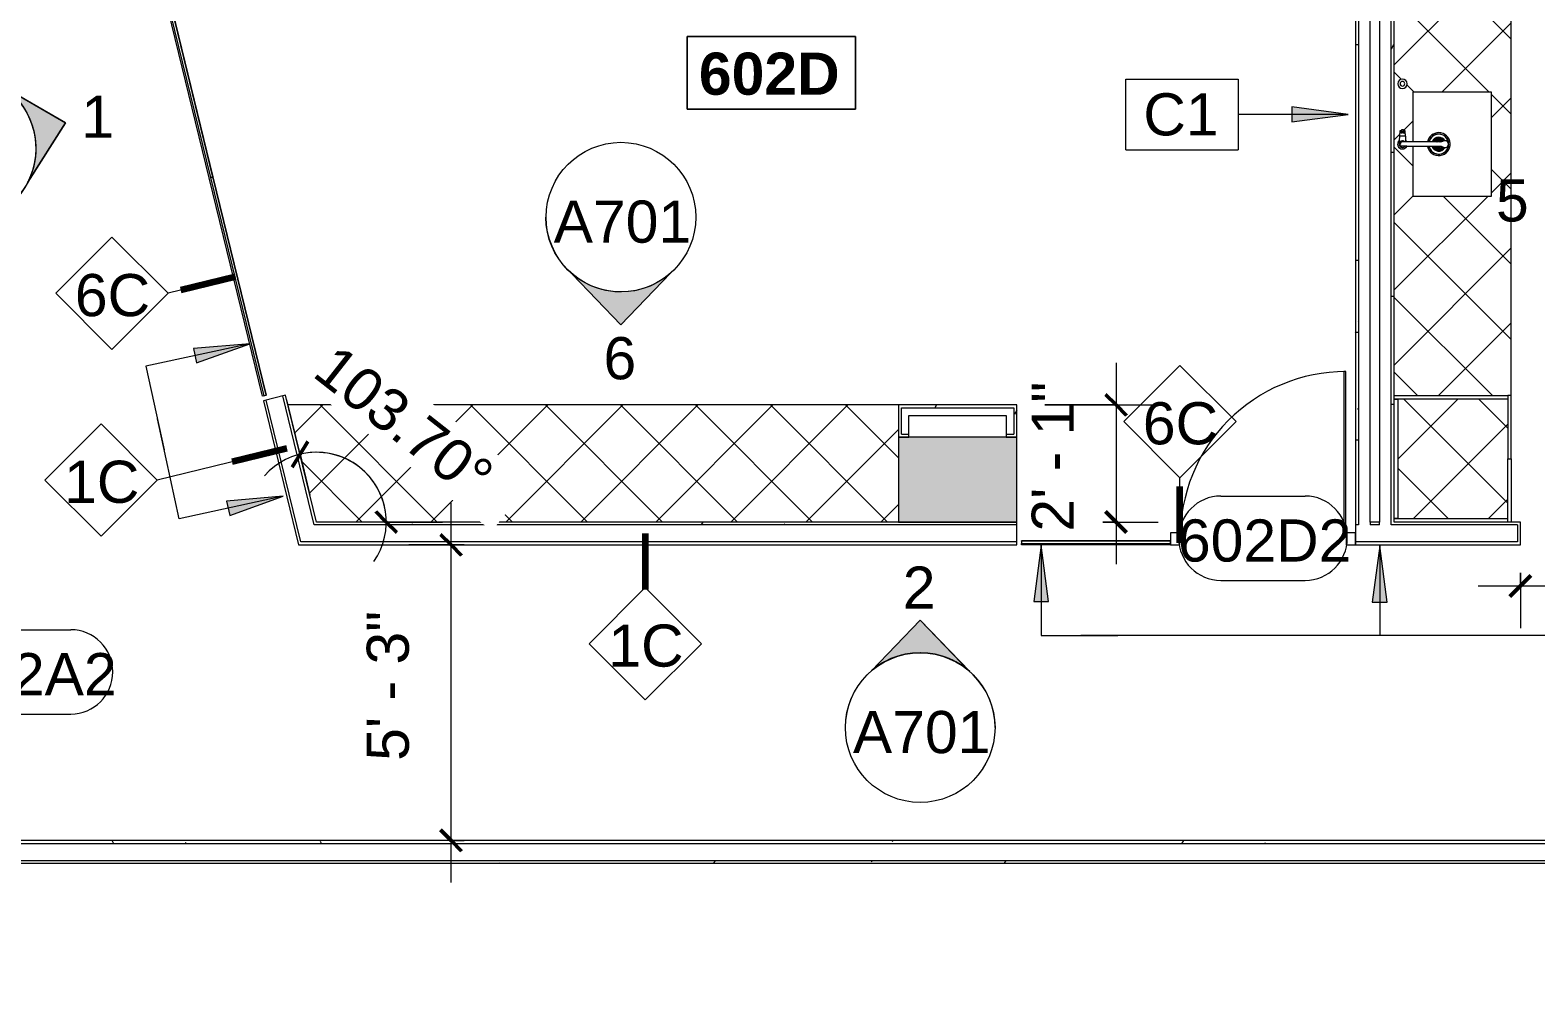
# Model space of a CAD drawing. Header units: inches. Extents: x 920 to 3279, y -557 to 1354.
# Drawn here: x 2373.5 to 2695.1, y 421.3 to 625.1 of the extents above; entities that cross this region are included whole.
import ezdxf

# ---------------------------------------------------------------- set-up
doc = ezdxf.new("R2010")
doc.units = ezdxf.units.IN
doc.header["$MEASUREMENT"] = 0
for name, color, linetype, lineweight in [('A-ANNO-DIMS', 211, 'Continuous', 9), ('A-ANNO-DIMS-96', 211, 'Continuous', 9), ('A-ANNO-KEYN', 231, 'Continuous', 9), ('A-AREA-IDEN', 2, 'Continuous', 9), ('A-COLS', 52, 'Continuous', 13), ('A-DOOR', 31, 'Continuous', 13), ('A-DOOR-IDEN', 31, 'Continuous', 9), ('A-GLAZ-CURT', 52, 'Continuous', 9), ('A-GLAZ-CWMG', 51, 'Continuous', 9), ('A-WALL', 113, 'Continuous', 13), ('A-WALL-IDEN', 211, 'Continuous', 9), ('A-WALL-PATT', 111, 'Continuous', 13), ('G-ANNO-SYMB', 111, 'Continuous', 9), ('G-ANNO-TEXT', 4, 'Continuous', 9), ('I-WALL', 2, 'Continuous', 13), ('P-SANR-FIXT', 6, 'Continuous', 9), ('Q-CASE', 31, 'Continuous', 9)]:
    doc.layers.add(name, color=color, linetype=linetype, lineweight=lineweight)
doc.styles.add('Arial', font='arial.ttf', dxfattribs={"height": 9})
doc.styles.add('Swis721 Lt BT_2', font='swissl.ttf', dxfattribs={"height": 9})
doc.styles.add('Swis721 Lt BT_B', font='', dxfattribs={"height": 9})
doc.styles.get('Swis721 Lt BT_B').set_extended_font_data('Swis721 Lt BT', bold=True)
doc.dimstyles.new('OTJ_-_3_32__Linear__1_2__Tolerance', dxfattribs={"dimscale": 12, "dimtxt": 9.497835, "dimasz": 0.375, "dimexe": 0.75, "dimexo": 0.5, "dimgap": 0.5, "dimtad": 1, "dimdec": 1, "dimrnd": 0.5, "dimzin": 3, "dimdsep": 46, "dimlunit": 4, "dimtxsty": 'Swis721 Lt BT_2', "dimblk1": 'OBLIQUE', "dimblk2": 'OBLIQUE', "dimsah": 1, "dimcen": 0.09, "dimdle": 0.75, "dimazin": 0, "dimtfac": 1, "dimtdec": 4, "dimtix": 1, "dimtmove": 0, "dimatfit": 3, "dimfxl": 1, "dimtvp": 1, "dimfrac": 2, "dimtolj": 1, "dimtzin": 0, "dimarcsym": 2})
doc.dimstyles.new('OTJ_-_Angular_-_3_32_', dxfattribs={"dimscale": 12, "dimtxt": 9.497835, "dimasz": 0.375, "dimexe": 0.75, "dimexo": 0.5, "dimgap": 0.5, "dimtad": 1, "dimdec": 1, "dimrnd": 0.5, "dimzin": 3, "dimdsep": 46, "dimlunit": 4, "dimtxsty": 'Swis721 Lt BT_2', "dimblk1": 'OBLIQUE', "dimblk2": 'OBLIQUE', "dimsah": 1, "dimcen": 0.09, "dimdle": 0.75, "dimazin": 0, "dimtfac": 1, "dimtdec": 4, "dimtix": 1, "dimtmove": 0, "dimatfit": 3, "dimfxl": 1, "dimtvp": 1, "dimtfill": 1, "dimfrac": 2, "dimtolj": 1, "dimtzin": 0, "dimarcsym": 2})
pattern_1 = [(0, (1742.605, 0), (30.72, 7.68), [1.267, -21.773, 1.267, -21.773, -122.88]), (0, (1742.605, 0), (30.72, 7.68), [-46.08, 1.267, -44.813, 1.267, -21.773, -53.76]), (0, (1742.605, 0), (30.72, 7.68), [-115.2, 1.267, -14.093, 1.267, -37.133]), (120, (1754.125, 3.84), (-22.011075, 22.7643), [1.267, -21.773, 1.267, -21.773, -122.88]), (120, (1754.125, 3.84), (-22.011075, 22.7643), [-46.08, 1.267, -44.813, 1.267, -21.773, -53.76]), (120, (1754.125, 3.84), (-22.011075, 22.7643), [-115.2, 1.267, -14.093, 1.267, -37.133]), (240, (1757.965, 19.2), (-8.708925, -30.4443), [1.267, -21.773, 1.267, -21.773, -122.88]), (240, (1757.965, 19.2), (-8.708925, -30.4443), [-46.08, 1.267, -44.813, 1.267, -21.773, -53.76]), (240, (1757.965, 19.2), (-8.708925, -30.4443), [-115.2, 1.267, -14.093, 1.267, -37.133])]

# ---------------------------------------------------------------- blocks, each defined once
blk = doc.blocks.new('System Panel - Glazed-7455546-Level XX  CONSTRUCTION')
at = {"layer": 'A-GLAZ-CURT', "lineweight": 13}
for p, q in [((15.90625, 0.375), (-15.90625, 0.375)), ((-15.90625, 0.375), (-15.90625, -0.125)), ((15.90625, -0.125), (15.90625, 0.375)), ((-15.90625, -0.125), (15.90625, -0.125))]:
    blk.add_line(p, q, dxfattribs=at)
blk = doc.blocks.new('existing columns - existing columns-7228682-Level XX  CONSTRUCTION')
at = {"layer": 'A-COLS', "lineweight": 9}
h = blk.add_hatch(color=7, dxfattribs=at)
h.paths.add_polyline_path([(384.5, 264.85), (384.5, 284.85), (359.5, 284.85), (359.5, 264.85)], flags=0)
h.paths.add_polyline_path([(1273.33, 265.1), (1296.58, 265.1), (1296.58, 284.6), (1273.33, 284.6)], flags=0)
h.paths.add_polyline_path([(614.75, 265.1), (614.75, 284.6), (585.25, 284.6), (585.25, 265.1)], flags=0)
h.paths.add_polyline_path([(162.62, 265.35), (162.62, 284.85), (125.37, 284.85), (125.37, 265.35)], flags=0)
h.paths.add_polyline_path([(816.33, 265.6), (841.58, 265.6), (841.58, 284.1), (816.33, 284.1)], flags=0)
h.paths.add_polyline_path([(1043.14, 265.6), (1070.77, 265.6), (1070.77, 284.1), (1043.14, 284.1), (1043.14, 267.07)], flags=0)
h.paths.add_polyline_path([(1297.94, 517.56), (1297.94, 540.06), (1274.69, 540.06), (1274.69, 517.56)], flags=0)
h.paths.add_polyline_path([(1049.47, 518.87), (1070.77, 518.87), (1070.77, 538.75), (1043.14, 538.75), (1043.14, 518.87)], flags=0)
h.paths.add_polyline_path([(816.33, 520.1), (841.58, 520.1), (841.58, 538.22), (816.33, 538.22)], flags=0)
h.paths.add_polyline_path([(615, 520.1), (615, 539.97), (585, 539.97), (585, 520.1)], flags=0)
h.paths.add_polyline_path([(365.37, 522.37), (396.25, 522.37), (396.25, 540.6), (365.37, 540.6)], flags=0)
h.paths.add_polyline_path([(369, 759.02), (395, 759.02), (395, 770.52), (369, 770.52)], flags=0)
at = {"layer": 'A-COLS', "color": 8, "lineweight": 20}
for p, q in [((841.58, 538.22), (816.33, 538.22)), ((816.33, 538.22), (816.33, 520.1)), ((841.58, 520.1), (841.58, 538.22)), ((816.33, 520.1), (841.58, 520.1))]:
    blk.add_line(p, q, dxfattribs=at)
blk = doc.blocks.new('System Panel - Glazed-7517087-Level XX  CONSTRUCTION')
at = {"layer": 'A-GLAZ-CURT', "lineweight": 13}
for p, q in [((23.99, 0.37), (-23.99, 0.37)), ((-23.99, 0.37), (-23.99, -0.13)), ((23.99, -0.13), (23.99, 0.37)), ((-23.99, -0.13), (23.99, -0.13))]:
    blk.add_line(p, q, dxfattribs=at)
blk = doc.blocks.new('Rectangular Mullion - 1 1_8_ x 7_8_ rectangular-7517084-Level XX  CONSTRUCTION')
at = {"layer": 'A-GLAZ-CWMG'}
for p, q in [((669.13, 593.59), (657.77, 640.2)), ((669.98, 593.8), (658.62, 640.41))]:
    blk.add_line(p, q, dxfattribs=at)
blk = doc.blocks.new('Rectangular Mullion - 1 1_8_ x 7_8_ rectangular-7517085-Level XX  CONSTRUCTION')
at = {"layer": 'A-GLAZ-CWMG'}
for p, q in [((680.49, 546.99), (669.13, 593.59)), ((681.34, 547.19), (669.98, 593.8)), ((680.79, 547.06), (680.49, 546.99)), ((681.34, 547.19), (681.28, 547.18))]:
    blk.add_line(p, q, dxfattribs=at)
blk = doc.blocks.new('Sink-Top_Under_Mount-Kitchen-KOHLER-Vault-K-3894 _2_ - Under-Mount_ NA-Stainless Steel-V2-Level XX  CONSTRUCTION')
at = {"layer": 'P-SANR-FIXT'}
for centre in [(-1.28, 0), (-1.25, 0.28), (-1.15, 0.56), (-1, 0.8), (-0.95, 0), (-0.91, 0.29), (-0.8, 1), (-0.77, 0.56), (-0.62, 0), (-0.56, 1.15), (-0.56, 0.77), (-0.54, 0.31), (0.54, 0.31), (0.56, 1.15), (0.56, 0.77), (0.62, 0), (0.77, 0.56), (0.8, 1), (0.91, 0.29), (0.95, 0), (1, 0.8), (1.15, 0.56), (1.25, 0.28), (1.28, 0), (-1.25, -0.28), (-1.15, -0.56), (-1, -0.8), (-0.91, -0.29), (-0.8, -1), (-0.77, -0.56), (-0.54, -0.31), (0.54, -0.31), (0.77, -0.56), (0.8, -1), (0.91, -0.29), (1, -0.8), (1.15, -0.56), (1.25, -0.28)]:
    blk.add_circle(centre, 0.0946, dxfattribs=at)
for centre, radius, start, end in [((0, 0), 2.45, 101.5682, 360), ((0, 0), 2.15, 103.1041, 267.499), ((0, 0), 2.12, 103.314, 265.3165), ((0, 0), 1.5, 108.3684, 239.2529), ((0, 0), 1.5, 360, 71.5564), ((0, 0), 2.45, 360, 78.3934), ((0, 0), 2.15, 360, 76.9136), ((0, 0), 2.12, 360, 76.72), ((-0.56, -0.77), 0.0946, 79.6013, 180), ((-0.56, -0.77), 0.0946, 180, 242.419), ((0, 0), 2.15, 277.8961, 360), ((0, 0), 2.12, 280.1262, 360), ((0.56, -0.77), 0.0946, 360, 112.0799), ((0.56, -0.77), 0.0946, 290.3186, 360), ((0, 0), 1.5, 300.2988, 360)]:
    blk.add_arc(centre, radius, start, end, dxfattribs=at)
blk = doc.blocks.new('Faucet-Kitchen-KOHLER-Simplice-K-596 _1_ - CP-Polished Chrome-7305370-Level XX  CONSTRUCTION')
at = {"layer": 'P-SANR-FIXT'}
for p, q in [((-0.47, -0.93), (-0.47, 0.03)), ((1.71, 0.65), (0.77, 0.7)), ((1.74, 0.56), (1.74, 0.62)), ((1.74, 0.56), (1.74, -0.56)), ((1.79, 0.56), (1.74, 0.56)), ((1.79, 0.6), (1.79, 0.56)), ((1.79, 0.56), (1.79, -0.56)), ((2.77, 0.57), (1.83, 0.64)), ((2.74, 0.36), (2.32, 0.36)), ((2.69, 0.15), (2.69, -0.13)), ((3.02, 0.19), (2.73, 0.19)), ((2.85, 0.24), (2.85, 0.5)), ((3.02, 0.19), (2.92, 0.19)), ((3.02, -0.19), (3.02, 0.19)), ((-0.47, -0.93), (-0.47, -8.29)), ((0.47, -0.93), (0.47, 0)), ((0.47, -8.32), (0.47, -0.93)), ((1.74, -0.62), (1.74, -0.56)), ((1.74, -0.56), (1.79, -0.56)), ((1.79, -0.56), (1.79, -0.6)), ((2.74, -0.37), (2.32, -0.37)), ((2.75, -0.19), (3.02, -0.19)), ((2.85, -0.5), (2.85, -0.25)), ((2.92, -0.19), (3.02, -0.19)), ((-0.47, -8.29), (-0.71, -8.89)), ((0.7, -8.89), (0.47, -8.32))]:
    blk.add_line(p, q, dxfattribs=at)
for centre, radius, start, end in [((0, 0), 1.04, 42.1959, 180), ((0, 0), 0.723, 360, 180), ((0, 0), 0.472, 360, 176.882), ((0.62, -3.7), 4.4, 88.0554, 95.0922), ((1.71, 0.62), 0.0286, 0, 87), ((1.83, 0.6), 0.0344, 90, 180), ((2.73, 0.79), 0.608, 226.3561, 270), ((1.47, 0), 0.922, 336.8502, 23.1498), ((2.73, 0.15), 0.037, 90, 180), ((2.77, 0.49), 0.0829, 7.4038, 86), ((3.08, 0.48), 0.333, 224.9896, 240.1997), ((0, 0), 1.04, 180, 243.0863), ((0, 0), 0.723, 180, 229.2949), ((0, 0), 0.723, 310.8692, 360), ((0, 0), 1.04, 297.0105, 317.5003), ((0.62, 3.69), 4.4, 268.0554, 271.9446), ((3.55, -39.55), 38.95, 92.7065, 94.0949), ((1.71, -0.62), 0.0313, 272.7065, 360), ((1.83, -0.6), 0.0353, 180, 271.9618), ((1.37, 12.7), 13.34, 271.9618, 276.0368), ((2.75, -0.83), 0.635, 90, 133.3167), ((2.75, -0.13), 0.0624, 180, 270), ((2.77, -0.5), 0.0743, 270, 0), ((3.07, -0.46), 0.306, 119.0824, 135.6683), ((-0.01, -9.11), 0.742, 162.4663, 17.5337)]:
    blk.add_arc(centre, radius, start, end, dxfattribs=at)
for centre, major_axis, ratio, start_param, end_param in [((2.51, 1.15), (-0.475, 0.972), 0.199029, 2.42058, 2.894638), ((2.49, -1.15), (0.496, 0.963), 0.190716, 0.27771, 0.732663)]:
    blk.add_ellipse(centre, major_axis=major_axis, ratio=ratio, start_param=start_param, end_param=end_param, dxfattribs=at)
blk = doc.blocks.new('INSINKERATOR SINK TOP SWITCH - INSINKERATOR SINK TOP SWITCH-7310114-Level XX  CONSTRUCTION')
at = {"layer": 'P-SANR-FIXT'}
for radius, start, end in [(1, 360, 180), (1, 180, 360), (0.5, 360, 180), (0.5, 180, 360)]:
    blk.add_arc((0, 0), radius, start, end, dxfattribs=at)
blk = doc.blocks.new('CW-Single Glass Door - Patch Only - Short Pull-7455555-Level XX  CONSTRUCTION')
at = {"layer": 'A-DOOR'}
for p, q in [((-17.28125, -1.25), (-17.65625, -1.25)), ((-17.65625, -1.25), (-17.65625, -36.5625)), ((-17.28125, -36.5625), (-17.28125, -1.25)), ((-17.65625, -36.5625), (-17.28125, -36.5625))]:
    blk.add_line(p, q, dxfattribs=at)
at = {"layer": 'A-DOOR', "lineweight": 9}
blk.add_arc((-17.65625, -1.25), 35.3125, 270, 0.5, dxfattribs=at)
blk = doc.blocks.new('Rectangular Mullion - 2_ x 2 9_16_ rectangular-7455560-Level XX  CONSTRUCTION')
at = {"layer": 'A-GLAZ-CWMG', "lineweight": 20}
for p, q in [((-2, 0.4375), (0, 0.4375)), ((-2, -2.125), (-2, 0.4375)), ((0, 0.4375), (0, -2.125)), ((0, -2.125), (-2, -2.125))]:
    blk.add_line(p, q, dxfattribs=at)
blk = doc.blocks.new('Rectangular Mullion - 2_ x 2 9_16_ rectangular-7349704-Level XX  CONSTRUCTION')
at = {"layer": 'A-GLAZ-CWMG', "lineweight": 20}
for p, q in [((-1, 0.4375), (1, 0.4375)), ((-1, -2.125), (-1, 0.4375)), ((1, 0.4375), (1, -2.125)), ((1, -2.125), (-1, -2.125))]:
    blk.add_line(p, q, dxfattribs=at)
blk = doc.blocks.new('CONFERENCE SUITE 602 CASEWORK - CONFERENCE SUITE 602 CASEWORK-7406146-Level XX  CONSTRUCTION')
at = {"layer": 'Q-CASE'}
h = blk.add_hatch(dxfattribs=at)
h.set_pattern_fill('FP_1', color=256, style=0, pattern_type=2)
h.set_pattern_definition([(45, (0, 0), (-8.01223, 8.01223), []), (135, (0, 0), (-8.01223, -8.01223), [])])
h.paths.add_polyline_path([(816.33, 520.1), (816.33, 545.1), (685.97, 545.1), (692.06, 520.1), (798.2, 520.1)], flags=0)
blk.add_line((816.33, 545.1), (685.97, 545.1), dxfattribs=at)
blk = doc.blocks.new('Rectangular Mullion - 1 1_8_ x 7_8_ rectangular-7455545-Level XX  CONSTRUCTION')
at = {"layer": 'A-GLAZ-CWMG'}
for p, q in [((842.58, 516.04), (842.58, 516.1)), ((874.39, 516.1), (842.58, 516.1)), ((842.58, 515.22), (842.58, 515.54)), ((874.39, 515.22), (842.58, 515.22))]:
    blk.add_line(p, q, dxfattribs=at)
blk = doc.blocks.new('CW Cupbd Combined - Oven Tower 96_h x 24_d - Single Shelf-V6-Level XX  CONSTRUCTION')
at = {"layer": 'Q-CASE'}
h = blk.add_hatch(dxfattribs=at)
h.set_pattern_fill('FP_11', color=256, style=0, pattern_type=2)
h.set_pattern_definition([(135, (549.095, -916.89), (-8.01223, -8.01223), []), (225, (549.095, -916.89), (8.01223, -8.01223), [])])
h.paths.add_polyline_path([(28.25, 9.36), (28.25, 29.56), (2.75, 29.56), (2.75, 6.06), (28.25, 6.06)], flags=0)
at = {"layer": 'Q-CASE', "lineweight": 20}
for p, q in [((15.5, 30.31), (2, 30.31)), ((2, 30.31), (2, 29.56)), ((2, 29.56), (15.5, 29.56)), ((2, 5.31), (2, 29.56)), ((2.75, 29.56), (2.75, 5.31)), ((15.5, 29.56), (15.5, 30.31)), ((15.5, 29.56), (15.5, 30.31)), ((15.5, 30.31), (29, 30.31)), ((29, 29.56), (15.5, 29.56)), ((28.25, 5.31), (28.25, 29.56)), ((29, 30.31), (29, 29.56)), ((29, 29.56), (29, 5.31)), ((2.75, 5.31), (2, 5.31)), ((2.75, 6.06), (28.25, 6.06)), ((2.75, 5.31), (2.75, 6.06)), ((28.25, 5.31), (2.75, 5.31)), ((28.25, 6.06), (28.25, 5.31)), ((29, 5.31), (28.25, 5.31))]:
    blk.add_line(p, q, dxfattribs=at)
blk = doc.blocks.new('Room Tag - Room Name and Number-3379422-Level XX  CONSTRUCTION')
at = {"layer": 'A-AREA-IDEN'}
for p, q in [((-0.1881, -0.1636), (-0.1881, -0.0018)), ((-0.1881, -0.0018), (0.1869, -0.0018)), ((0.1869, -0.0018), (-0.1881, -0.0018)), ((-0.1881, -0.0018), (-0.1881, -0.1636)), ((0.1869, -0.0018), (0.1869, -0.1636)), ((0.1869, -0.1636), (0.1869, -0.0018)), ((0.1869, -0.1636), (-0.1881, -0.1636)), ((-0.1881, -0.1636), (0.1869, -0.1636))]:
    blk.add_line(p, q, dxfattribs=at)
blk = doc.blocks.new('DIMBLOCK10-Level XX  CONSTRUCTION')
at = {"layer": 'A-ANNO-DIMS-96', "transparency": 16777216}
for p, q in [((2463.39, 443.1), (2463.39, 524.22)), ((2466.21, 515.22), (2454.39, 515.22)), ((2463.39, 515.22), (2466.21, 515.22)), ((2466.21, 452.1), (2454.39, 452.1)), ((2463.39, 452.1), (2466.21, 452.1))]:
    blk.add_line(p, q, dxfattribs=at)
at = {"layer": 'A-ANNO-DIMS-96', "lineweight": 50, "transparency": 16777216}
for p, q in [((2463.39, 515.22), (2461.14, 517.47)), ((2463.39, 515.22), (2465.64, 512.97)), ((2463.39, 452.1), (2461.14, 454.35)), ((2463.39, 452.1), (2465.64, 449.85))]:
    blk.add_line(p, q, dxfattribs=at)
at = {"layer": 'A-ANNO-DIMS-96', "color": 0, "transparency": 16777216, "insert": (2445.38, 469.11), "char_height": 9, "width": 34.9159, "attachment_point": 1, "rotation": 90, "line_spacing_factor": 1.005062, "style": 'Swis721 Lt BT_2'}
blk.add_mtext('5\' - 3"', dxfattribs=at)
blk = doc.blocks.new('_Oblique')
at = {"color": 0, "linetype": 'ByBlock', "lineweight": -2}
blk.add_line((-0.5, -0.5), (0.5, 0.5), dxfattribs=at)
blk = doc.blocks.new('DIMBLOCK11-Level XX  CONSTRUCTION')
at = {"layer": 'A-ANNO-DIMS-96', "transparency": 16777216}
for p, q in [((2691.76, 509.22), (2691.76, 497.46)), ((2691.76, 506.46), (2691.76, 509.22)), ((2752.07, 509.22), (2752.07, 497.46)), ((2752.07, 506.46), (2752.07, 509.22)), ((2682.76, 506.46), (2761.07, 506.46))]:
    blk.add_line(p, q, dxfattribs=at)
at = {"layer": 'A-ANNO-DIMS-96', "lineweight": 50, "transparency": 16777216}
for p, q in [((2691.76, 506.46), (2694.01, 508.71)), ((2752.07, 506.46), (2754.32, 508.71)), ((2691.76, 506.46), (2689.51, 504.21)), ((2752.07, 506.46), (2749.82, 504.21))]:
    blk.add_line(p, q, dxfattribs=at)
at = {"layer": 'A-ANNO-DIMS-96', "color": 0, "transparency": 16777216, "insert": (2697.27, 524.48), "char_height": 9, "width": 59.1579, "attachment_point": 1, "line_spacing_factor": 1.005062, "style": 'Swis721 Lt BT_2'}
blk.add_mtext('5\' - 0 1/2"', dxfattribs=at)
blk = doc.blocks.new('Door Tag - Door Tag-41184-Level XX  CONSTRUCTION')
at = {"layer": 'A-DOOR-IDEN'}
for p, q in [((-0.09375, 0.09375), (0.09375, 0.09375)), ((-0.09375, -0.09375), (0.09375, -0.09375))]:
    blk.add_line(p, q, dxfattribs=at)
for centre, start, end in [((-0.09375, 0), 90, 270), ((0.09375, 0), 270, 90)]:
    blk.add_arc(centre, 0.09375, start, end, dxfattribs=at)
blk = doc.blocks.new('Elevation - Filled Arrow 2-347888-Level XX  CONSTRUCTION')
at = {"layer": 'G-ANNO-SYMB'}
blk.add_circle((0, 0), 0.1664, dxfattribs=at)
blk = doc.blocks.new('Elevation - Filled Arrow-151867-Level XX  CONSTRUCTION')
at = {"layer": 'G-ANNO-SYMB'}
h = blk.add_hatch(color=256, dxfattribs=at)
edge = h.paths.add_edge_path(flags=0)
edge.add_line((0, 0.2393), (0.1103, 0.1247))
edge.add_arc((-0.0002, -0.0002), 0.1667, 48.498, 130.5571)
edge.add_line((-0.1085, 0.1265), (0, 0.2393))
for p, q in [((0, 0.2393), (-0.1085, 0.1265)), ((-0.1084, 0.1266), (0, 0.2393)), ((0, 0.2393), (-0.1084, 0.1266)), ((0, 0.2393), (0.11, 0.1249)), ((0.1103, 0.1247), (0, 0.2393))]:
    blk.add_line(p, q, dxfattribs=at)
blk.add_arc((-0.0002, -0.0002), 0.1667, 48.498, 130.5571, dxfattribs=at)
blk.add_ellipse((-0.0002, -0.0001), major_axis=(-0.1667, 0), ratio=0.999376, start_param=3.141593, end_param=6.283185, dxfattribs=at)
blk = doc.blocks.new('Wall Tag - 1_4_-62626-Level XX  CONSTRUCTION')
at = {"layer": 'A-WALL-IDEN'}
for p, q in [((-0.125, 0), (0, 0.125)), ((0, 0.125), (0.125, 0)), ((-0.125, 0), (0, -0.125)), ((0, -0.125), (0.125, 0))]:
    blk.add_line(p, q, dxfattribs=at)
blk = doc.blocks.new('Keynote Tag - Keynote Number - Boxed-135510-Level XX  CONSTRUCTION')
at = {"layer": 'A-ANNO-KEYN'}
for p, q in [((-0.125, -0.0792), (-0.125, 0.0781)), ((-0.125, 0.0781), (0.125, 0.0781)), ((0.125, 0.0781), (0.125, -0.0792)), ((-0.125, -0.0792), (0.125, -0.0792))]:
    blk.add_line(p, q, dxfattribs=at)
blk = doc.blocks.new('DIMBLOCK15-Level XX  CONSTRUCTION')
at = {"layer": 'A-ANNO-DIMS-96', "transparency": 16777216}
for p, q in [((2605.4, 554.1), (2605.4, 511.1)), ((2590.18, 545.1), (2614.4, 545.1)), ((2605.4, 545.1), (2590.18, 545.1)), ((2602.58, 520.1), (2614.4, 520.1)), ((2605.4, 520.1), (2602.58, 520.1))]:
    blk.add_line(p, q, dxfattribs=at)
at = {"layer": 'A-ANNO-DIMS-96', "lineweight": 50, "transparency": 16777216}
for p, q in [((2605.4, 545.1), (2603.15, 547.35)), ((2605.4, 545.1), (2607.65, 542.85)), ((2605.4, 520.1), (2603.15, 522.35)), ((2605.4, 520.1), (2607.65, 517.85))]:
    blk.add_line(p, q, dxfattribs=at)
at = {"layer": 'A-ANNO-DIMS-96', "color": 0, "transparency": 16777216, "insert": (2587.38, 518.05), "char_height": 9, "width": 34.9159, "attachment_point": 1, "rotation": 90, "line_spacing_factor": 1.005062, "style": 'Swis721 Lt BT_2'}
blk.add_mtext('2\' - 1"', dxfattribs=at)
blk = doc.blocks.new('DIMBLOCK23-Level XX  CONSTRUCTION')
at = {"layer": 'A-ANNO-DIMS-96', "transparency": 16777216}
for p, q in [((2431.14, 534.57), (2428.3, 546.23)), ((2431.14, 534.57), (2433.27, 525.82)), ((2449.56, 520.1), (2440.56, 520.1)), ((2449.56, 520.1), (2449.56, 520.1)), ((2449.56, 520.1), (2461.56, 520.1))]:
    blk.add_line(p, q, dxfattribs=at)
at = {"layer": 'A-ANNO-DIMS-96', "lineweight": 50, "transparency": 16777216}
for p, q in [((2431.14, 534.57), (2432.79, 537.29)), ((2431.14, 534.57), (2429.48, 531.85)), ((2449.56, 520.1), (2447.31, 522.35)), ((2449.56, 520.1), (2451.81, 517.85))]:
    blk.add_line(p, q, dxfattribs=at)
at = {"layer": 'A-ANNO-DIMS-96', "transparency": 16777216}
for start, end in [(325.3745, 138.3232), (360, 103.6977)]:
    blk.add_arc((2434.66, 520.1), 14.89, start, end, dxfattribs=at)
at = {"layer": 'A-ANNO-DIMS-96', "color": 0, "transparency": 16777216, "insert": (2439.05, 558.5), "char_height": 9, "width": 48.6651, "attachment_point": 1, "rotation": 321.8489, "line_spacing_factor": 1.005062, "style": 'Swis721 Lt BT_2', "bg_fill": 3, "box_fill_scale": 1.25, "bg_fill_color": 256, "bg_fill_true_color": 13158600, "bg_fill_transparency": 0}
blk.add_mtext('103.70°', dxfattribs=at)

msp = doc.modelspace()

# ---------------------------------------------------------------- hatches: boundary and pattern name
at = {"layer": 'A-ANNO-KEYN'}
msp.add_hatch(color=256, dxfattribs=at).paths.add_polyline_path([(2654.97, 607.15), (2642.97, 608.73), (2642.97, 605.57)], flags=0)
at = {"layer": 'A-WALL-PATT', "lineweight": 9}
h = msp.add_hatch(dxfattribs=at)
h.set_pattern_fill('FP_2', color=256, style=0, pattern_type=2)
h.set_pattern_definition(pattern_1)
h.paths.add_polyline_path([(2656.56, 520.1), (2657.18, 520.1), (2657.18, 716.5), (2656.56, 716.5), (2656.56, 581.14)], flags=0)
h = msp.add_hatch(dxfattribs=at)
h.set_pattern_fill('FP_2', color=256, style=0, pattern_type=2)
h.set_pattern_definition(pattern_1)
h.paths.add_polyline_path([(2664.18, 520.1), (2664.81, 520.1), (2664.81, 697.12), (2664.18, 697.12), (2664.18, 546.9)], flags=0)
h.paths.add_polyline_path([(2664.81, 698.75), (2664.81, 704.5), (2664.18, 704.5), (2664.18, 698.75)], flags=0)
h = msp.add_hatch(dxfattribs=at)
h.set_pattern_fill('FP_2', color=256, style=0, pattern_type=2)
h.set_pattern_definition(pattern_1)
h.paths.add_polyline_path([(2583.56, 544.47), (2583.56, 545.1), (2558.93, 545.1), (2558.93, 544.47), (2581.93, 544.47)], flags=0)
h = msp.add_hatch(dxfattribs=at)
h.set_pattern_fill('FP_2', color=256, style=0, pattern_type=2)
h.set_pattern_definition(pattern_1)
h.paths.add_polyline_path([(2583.5, 538.22), (2584.18, 538.22), (2584.18, 545.1), (2583.56, 545.1), (2583.56, 538.85), (2581.93, 538.85), (2581.93, 538.22)], flags=0)
h = msp.add_hatch(dxfattribs=at)
h.set_pattern_fill('FP_2', color=256, style=0, pattern_type=2)
h.set_pattern_definition(pattern_1)
h.paths.add_polyline_path([(2685.5, 515.22), (2691.76, 515.22), (2691.76, 519.47), (2691.14, 519.47), (2691.14, 515.85), (2656.56, 515.85), (2656.56, 515.22), (2680.56, 515.22)], flags=0)
h.paths.add_polyline_path([(2431.48, 515.22), (2584.18, 515.22), (2584.18, 515.85), (2431.33, 515.85)], flags=0)
h = msp.add_hatch(dxfattribs=at)
h.set_pattern_fill('FP_2', color=256, style=0, pattern_type=2)
h.set_pattern_definition(pattern_1)
h.paths.add_polyline_path([(2685.5, 519.47), (2691.76, 519.47), (2691.76, 520.1), (2664.18, 520.1), (2664.18, 519.47), (2680.85, 519.47)], flags=0)
h.paths.add_polyline_path([(2657.18, 519.47), (2657.18, 520.1), (2656.56, 520.1), (2656.56, 519.47)], flags=0)
h.paths.add_polyline_path([(2659.68, 519.47), (2661.68, 519.47), (2661.68, 520.1), (2659.68, 520.1)], flags=0)
h.paths.add_polyline_path([(2488.83, 519.47), (2584.18, 519.47), (2584.18, 520.1), (2434.66, 520.1), (2434.82, 519.47), (2435.7, 519.47)], flags=0)
h = msp.add_hatch(dxfattribs=at)
h.set_pattern_fill('FP_2', color=256, style=0, pattern_type=2)
h.set_pattern_definition(pattern_1)
h.paths.add_polyline_path([(2827.93, 451.47), (2827.93, 452.1), (2163, 452.1), (2163, 451.47), (2825.43, 451.47)], flags=0)
h = msp.add_hatch(dxfattribs=at)
h.set_pattern_fill('FP_2', color=256, style=0, pattern_type=2)
h.set_pattern_definition(pattern_1)
h.paths.add_polyline_path([(2820.93, 447.22), (2820.93, 447.85), (2327.23, 447.85), (2327.23, 447.22), (2820.31, 447.22)], flags=0)
h.paths.add_polyline_path([(2825.43, 447.22), (2825.43, 447.85), (2823.43, 447.85), (2823.43, 447.22), (2825, 447.22)], flags=0)
h.paths.add_polyline_path([(2226.25, 447.22), (2323.61, 447.22), (2323.61, 447.85), (2225.62, 447.85), (2225.62, 447.22)], flags=0)
h.paths.add_polyline_path([(2167.98, 447.22), (2222, 447.22), (2222, 447.85), (2167.25, 447.85), (2167.25, 447.22), (2167.87, 447.22)], flags=0)
h.paths.add_polyline_path([(2163.62, 447.22), (2163.62, 447.85), (2163, 447.85), (2163, 447.22)], flags=0)
at = {"layer": 'G-ANNO-TEXT'}
for points in [[(2420.45, 558.16), (2408.39, 557.16), (2409.06, 554.07)], [(2427.52, 525.59), (2415.46, 524.59), (2416.13, 521.5)], [(2589.43, 515.16), (2587.85, 503.16), (2591.01, 503.16)], [(2661.7, 514.99), (2660.12, 502.99), (2663.28, 502.99)]]:
    msp.add_hatch(color=7, dxfattribs=at).paths.add_polyline_path(points, flags=0)
at = {"layer": 'Q-CASE'}
h = msp.add_hatch(dxfattribs=at)
h.set_pattern_fill('FP_1', color=256, style=0, pattern_type=2)
h.set_pattern_definition([(45, (1742.605, 0), (-8.01223, 8.01223), []), (135, (1742.605, 0), (-8.01223, -8.01223), [])])
h.paths.add_polyline_path([(2689.79, 547.1), (2689.81, 547.1), (2689.81, 654.5), (2664.81, 654.5), (2664.83, 547.1), (2689.06, 547.1)], flags=0)
h.paths.add_polyline_path([(2683.59, 589.63), (2668.86, 589.63), (2668.86, 600.33), (2667.49, 600.33), (2667.26, 600.04), (2667.2, 599.98), (2667, 599.86), (2666.79, 599.78), (2666.56, 599.76), (2666.31, 599.79), (2666.08, 599.88), (2665.86, 600.03), (2665.64, 600.33), (2665.58, 600.45), (2665.53, 600.77), (2665.52, 600.92), (2665.64, 601.27), (2665.7, 601.38), (2665.86, 601.57), (2665.91, 602.51), (2666, 602.54), (2665.99, 602.6), (2665.92, 602.63), (2666, 603.58), (2666.06, 603.65), (2666.35, 603.68), (2666.37, 603.72), (2666.37, 603.82), (2666.75, 603.82), (2666.79, 603.67), (2666.81, 603.65), (2667.06, 603.65), (2667.13, 603.57), (2667.17, 602.62), (2667.12, 602.59), (2667.12, 602.54), (2667.21, 602.51), (2667.26, 601.57), (2667.53, 601.27), (2668.86, 601.27), (2668.86, 611.97), (2685.5, 611.97), (2685.5, 589.63)], flags=0)
h.paths.add_polyline_path([(2666.56, 612.7), (2666.3, 612.73), (2666.06, 612.83), (2665.85, 612.99), (2665.69, 613.2), (2665.59, 613.44), (2665.56, 613.7), (2665.59, 613.96), (2665.69, 614.2), (2665.85, 614.41), (2666.06, 614.57), (2666.3, 614.67), (2666.56, 614.7), (2666.82, 614.67), (2667.06, 614.57), (2667.31, 614.35), (2667.43, 614.2), (2667.53, 613.96), (2667.56, 613.7), (2667.53, 613.44), (2667.39, 613.15), (2667.27, 612.99), (2667.06, 612.83), (2666.82, 612.73)], flags=0)

# ---------------------------------------------------------------- linework, layer by layer
at = {"layer": 'A-ANNO-KEYN'}
for p, q in [((2654.97, 607.15), (2642.97, 608.73)), ((2642.97, 608.73), (2642.97, 605.57)), ((2654.97, 607.15), (2631.51, 607.15)), ((2642.97, 605.57), (2654.97, 607.15))]:
    msp.add_line(p, q, dxfattribs=at)
at = {"layer": 'A-WALL'}
for p, q in [((2657.18, 716.5), (2657.18, 519.47)), ((2664.18, 519.47), (2664.18, 697.12)), ((2434.17, 519.47), (2427.46, 547.02)), ((2431.33, 515.85), (2423.94, 546.16)), ((2559.56, 544.47), (2583.56, 544.47)), ((2559.56, 538.85), (2559.56, 544.47)), ((2583.56, 544.47), (2583.56, 538.85)), ((2559.56, 538.85), (2561.18, 538.85)), ((2581.93, 538.85), (2583.56, 538.85)), ((2584.18, 519.47), (2434.17, 519.47)), ((2657.18, 519.47), (2656.56, 519.47)), ((2659.68, 520.1), (2659.68, 519.47)), ((2661.68, 519.47), (2659.68, 519.47)), ((2661.68, 519.47), (2661.68, 520.1)), ((2691.14, 519.47), (2664.18, 519.47)), ((2691.14, 519.47), (2691.14, 515.85)), ((2584.18, 515.85), (2431.33, 515.85)), ((2691.14, 515.85), (2656.56, 515.85)), ((2163, 451.47), (2827.93, 451.47)), ((2327.23, 447.85), (2820.93, 447.85))]:
    msp.add_line(p, q, dxfattribs=at)
at = {"layer": 'A-WALL-IDEN'}
for p, q in [((2417.34, 572.44), (2402.97, 568.94)), ((2428.33, 535.81), (2400.67, 529.07)), ((2619.03, 515.66), (2619.03, 529.56)), ((2504.88, 517.66), (2504.88, 506.1))]:
    msp.add_line(p, q, dxfattribs=at)
at = {"layer": 'A-WALL-IDEN', "lineweight": 90}
for p, q in [((2417.34, 572.44), (2405.68, 569.6)), ((2428.33, 535.81), (2416.67, 532.97)), ((2619.03, 515.66), (2619.03, 527.66)), ((2504.88, 517.66), (2504.88, 505.66))]:
    msp.add_line(p, q, dxfattribs=at)
at = {"layer": 'G-ANNO-TEXT', "color": 7}
for p, q in [((2420.45, 558.16), (2398.25, 553.35)), ((2420.45, 558.16), (2408.39, 557.16)), ((2408.39, 557.16), (2409.06, 554.07)), ((2409.06, 554.07), (2420.45, 558.16)), ((2398.25, 553.35), (2402.12, 535.5)), ((2405.32, 520.77), (2400.68, 542.12)), ((2427.52, 525.59), (2405.32, 520.77)), ((2427.52, 525.59), (2415.46, 524.59)), ((2415.46, 524.59), (2416.13, 521.5)), ((2416.13, 521.5), (2427.52, 525.59)), ((2589.43, 515.16), (2587.85, 503.16)), ((2591.01, 503.16), (2589.43, 515.16)), ((2589.43, 515.16), (2589.43, 495.85)), ((2661.7, 514.99), (2660.12, 502.99)), ((2663.28, 502.99), (2661.7, 514.99)), ((2661.7, 514.99), (2661.7, 495.89)), ((2587.85, 503.16), (2591.01, 503.16)), ((2660.12, 502.99), (2663.28, 502.99)), ((2589.43, 495.85), (2605.75, 495.85)), ((2661.7, 495.89), (2597.88, 495.89)), ((2759.84, 495.85), (2657.69, 495.85))]:
    msp.add_line(p, q, dxfattribs=at)
at = {"layer": 'I-WALL'}
for p, q in [((2656.56, 704.5), (2656.56, 515.22)), ((2659.68, 520.1), (2659.68, 704.5)), ((2661.68, 704.5), (2661.68, 520.1)), ((2664.81, 520.1), (2664.81, 696.5)), ((2428.07, 547.17), (2423.33, 546.01)), ((2434.66, 520.1), (2428.07, 547.17)), ((2423.33, 546.01), (2430.83, 515.22)), ((2584.18, 545.1), (2558.93, 545.1)), ((2558.93, 545.1), (2558.93, 538.22)), ((2584.18, 538.22), (2584.18, 545.1)), ((2561.18, 542.85), (2581.93, 542.85)), ((2561.18, 538.22), (2561.18, 542.85)), ((2581.93, 542.85), (2581.93, 538.22)), ((2558.93, 538.22), (2561.18, 538.22)), ((2581.93, 538.22), (2584.18, 538.22)), ((2584.18, 520.1), (2434.66, 520.1)), ((2584.18, 515.22), (2584.18, 520.1)), ((2661.68, 520.1), (2659.68, 520.1)), ((2689.06, 520.1), (2664.81, 520.1)), ((2691.76, 520.1), (2689.81, 520.1)), ((2691.76, 515.22), (2691.76, 520.1)), ((2430.83, 515.22), (2584.18, 515.22)), ((2656.56, 515.22), (2691.76, 515.22)), ((2828.56, 452.1), (2163, 452.1)), ((2327.86, 447.22), (2795.31, 447.22))]:
    msp.add_line(p, q, dxfattribs=at)
at = {"layer": 'Q-CASE'}
for p, q in [((2689.81, 547.1), (2689.81, 654.5)), ((2668.86, 601.27), (2668.86, 611.97)), ((2668.86, 611.97), (2685.5, 611.97)), ((2685.5, 611.97), (2685.5, 589.63)), ((2668.86, 589.63), (2668.86, 600.33)), ((2685.5, 589.63), (2668.86, 589.63))]:
    msp.add_line(p, q, dxfattribs=at)

# ---------------------------------------------------------------- block references
at = {"layer": 'A-ANNO-KEYN', "xscale": 95.99999999999994, "yscale": 95.99999999999994, "zscale": 95.99999999999994}
msp.add_blockref('Keynote Tag - Keynote Number - Boxed-135510-Level XX  CONSTRUCTION', (2619.51, 607.21), dxfattribs=at)
at = {"layer": 'A-AREA-IDEN', "xscale": 95.99999999999994, "yscale": 95.99999999999994, "zscale": 95.99999999999994}
msp.add_blockref('Room Tag - Room Name and Number-3379422-Level XX  CONSTRUCTION', (2531.85, 623.94), dxfattribs=at)
at = {"layer": 'A-COLS', "lineweight": 9}
msp.add_blockref('existing columns - existing columns-7228682-Level XX  CONSTRUCTION', (1742.61, 0), dxfattribs=at)
at = {"layer": 'A-DOOR', "rotation": 180}
msp.add_blockref('CW-Single Glass Door - Patch Only - Short Pull-7455555-Level XX  CONSTRUCTION', (2636.78, 515.66), dxfattribs=at)
at = {"layer": 'A-DOOR-IDEN', "xscale": 95.99999999999994, "yscale": 95.99999999999994, "zscale": 95.99999999999994}
for p in [(2636.78, 516.64), (2373.17, 488.1)]:
    msp.add_blockref('Door Tag - Door Tag-41184-Level XX  CONSTRUCTION', p, dxfattribs=at)
at = {"layer": 'A-GLAZ-CURT', "rotation": 283.6977411180699}
for p in [(2406.48, 617), (2417.84, 570.39)]:
    msp.add_blockref('System Panel - Glazed-7517087-Level XX  CONSTRUCTION', p, dxfattribs=at)
at = {"layer": 'A-GLAZ-CURT'}
msp.add_blockref('System Panel - Glazed-7455546-Level XX  CONSTRUCTION', (2601.09, 515.66), dxfattribs=at)
at = {"layer": 'A-GLAZ-CWMG'}
for name in ['Rectangular Mullion - 1 1_8_ x 7_8_ rectangular-7517084-Level XX  CONSTRUCTION', 'Rectangular Mullion - 1 1_8_ x 7_8_ rectangular-7517085-Level XX  CONSTRUCTION', 'Rectangular Mullion - 1 1_8_ x 7_8_ rectangular-7455545-Level XX  CONSTRUCTION']:
    msp.add_blockref(name, (1742.61, 0), dxfattribs=at)
at = {"layer": 'A-GLAZ-CWMG', "extrusion": (0, 0, -1), "rotation": 180}
for name, p in [('Rectangular Mullion - 2_ x 2 9_16_ rectangular-7349704-Level XX  CONSTRUCTION', (-2618, 515.66)), ('Rectangular Mullion - 2_ x 2 9_16_ rectangular-7455560-Level XX  CONSTRUCTION', (-2656.56, 515.66))]:
    msp.add_blockref(name, p, dxfattribs=at)
at = {"layer": 'A-WALL-IDEN', "xscale": 95.99999999999994, "yscale": 95.99999999999994, "zscale": 95.99999999999994}
for p in [(2390.97, 568.94), (2619.03, 541.56), (2388.67, 529.07), (2504.88, 494.1)]:
    msp.add_blockref('Wall Tag - 1_4_-62626-Level XX  CONSTRUCTION', p, dxfattribs=at)
at = {"layer": 'G-ANNO-SYMB', "extrusion": (0, 0, -1), "xscale": 95.99999999999994, "yscale": 95.99999999999994, "zscale": 95.99999999999994}
for p, rotation in [((-2358.73, 599.9), 76.30225888193014), ((-2499.67, 585.21), 180)]:
    msp.add_blockref('Elevation - Filled Arrow-151867-Level XX  CONSTRUCTION', p, dxfattribs=dict(at, rotation=rotation))
at = {"layer": 'G-ANNO-SYMB', "xscale": 95.99999999999994, "yscale": 95.99999999999994, "zscale": 95.99999999999994, "rotation": 13.69774111806973}
msp.add_blockref('Elevation - Filled Arrow 2-347888-Level XX  CONSTRUCTION', (2358.73, 599.9), dxfattribs=at)
at = {"layer": 'G-ANNO-SYMB', "xscale": 95.99999999999994, "yscale": 95.99999999999994, "zscale": 95.99999999999994}
for name, p in [('Elevation - Filled Arrow 2-347888-Level XX  CONSTRUCTION', (2499.67, 585.21)), ('Elevation - Filled Arrow-151867-Level XX  CONSTRUCTION', (2563.58, 476.2)), ('Elevation - Filled Arrow 2-347888-Level XX  CONSTRUCTION', (2563.58, 476.2))]:
    msp.add_blockref(name, p, dxfattribs=at)
at = {"layer": 'P-SANR-FIXT'}
msp.add_blockref('INSINKERATOR SINK TOP SWITCH - INSINKERATOR SINK TOP SWITCH-7310114-Level XX  CONSTRUCTION', (2666.56, 613.7), dxfattribs=at)
for name, p, rotation in [('Faucet-Kitchen-KOHLER-Simplice-K-596 _1_ - CP-Polished Chrome-7305370-Level XX  CONSTRUCTION', (2666.56, 600.8), 89.99999999999997), ('Sink-Top_Under_Mount-Kitchen-KOHLER-Vault-K-3894 _2_ - Under-Mount_ NA-Stainless Steel-V2-Level XX  CONSTRUCTION', (2674.31, 600.8), 89.99999999999984)]:
    msp.add_blockref(name, p, dxfattribs=dict(at, rotation=rotation))
at = {"layer": 'Q-CASE', "rotation": 270}
msp.add_blockref('CW Cupbd Combined - Oven Tower 96_h x 24_d - Single Shelf-V6-Level XX  CONSTRUCTION', (2659.49, 549.1), dxfattribs=at)
at = {"layer": 'Q-CASE'}
msp.add_blockref('CONFERENCE SUITE 602 CASEWORK - CONFERENCE SUITE 602 CASEWORK-7406146-Level XX  CONSTRUCTION', (1742.61, 0), dxfattribs=at)

# ---------------------------------------------------------------- texts
at = {"layer": 'A-ANNO-KEYN', "insert": (2611.23, 611.66), "char_height": 9, "width": 19.695, "attachment_point": 1, "style": 'Arial'}
msp.add_mtext('C1', dxfattribs=at)
at = {"layer": 'A-AREA-IDEN', "insert": (2516.32, 620.34), "char_height": 9, "width": 36.663, "attachment_point": 1, "style": 'Swis721 Lt BT_B'}
msp.add_mtext('602D', dxfattribs=at)
at = {"layer": 'A-DOOR-IDEN', "char_height": 9, "attachment_point": 1, "style": 'Swis721 Lt BT_2'}
for s, insert, width in [('602D2', (2618.61, 520.66), 43.632), ('602A2', (2355.63, 492.12), 42.117)]:
    msp.add_mtext(s, dxfattribs=dict(at, insert=insert, width=width))
at = {"layer": 'A-WALL-IDEN', "char_height": 9, "width": 18.786, "attachment_point": 1, "style": 'Swis721 Lt BT_2'}
for s, insert in [('6C', (2383.06, 573.06)), ('6C', (2611.12, 545.69)), ('1C', (2380.76, 533.2)), ('1C', (2496.98, 498.22))]:
    msp.add_mtext(s, dxfattribs=dict(at, insert=insert))
at = {"layer": 'G-ANNO-SYMB', "char_height": 9, "attachment_point": 1}
for s, insert, width, style in [('1', (2384.44, 611.16), 8.181, 'Swis721 Lt BT_2'), ('5', (2686.54, 593.28), 8.181, 'Swis721 Lt BT_2'), ('A701', (2485.31, 588.76), 35.754, 'Arial'), ('6', (2495.95, 559.59), 8.181, 'Swis721 Lt BT_2'), ('2', (2559.85, 510.59), 8.181, 'Swis721 Lt BT_2'), ('A701', (2549.21, 479.75), 35.754, 'Arial')]:
    msp.add_mtext(s, dxfattribs=dict(at, insert=insert, width=width, style=style))

# ---------------------------------------------------------------- dimensions: what is measured, and where the dimension line sits
at = {"layer": 'A-ANNO-DIMS'}
for base, p1, p2, override, picture, middle in [((2605.4, 520.1), (2584.18, 545.1), (2608.58, 520.1), {"dimpost": '<>', "dimfxl": 34.929616}, 'DIMBLOCK15-Level XX  CONSTRUCTION', (2594.9, 532.6)), ((2463.39, 515.22), (2460.21, 452.1), (2460.21, 515.22), {"dimpost": '<>', "dimfxl": 63.125}, 'DIMBLOCK10-Level XX  CONSTRUCTION', (2452.77, 483.66))]:
    dim = msp.add_linear_dim(base=base, p1=p1, p2=p2, angle=90, dimstyle='OTJ_-_3_32__Linear__1_2__Tolerance', override=override, dxfattribs=at)
    dim.commit()
    dim.dimension.update_dxf_attribs({"geometry": picture, "text_midpoint": middle})
dim = msp.add_linear_dim(base=(2752.07, 506.46), p1=(2691.76, 515.22), p2=(2752.07, 515.22), dimstyle='OTJ_-_3_32__Linear__1_2__Tolerance', override={"dimpost": '<>', "dimfxl": 60.3125}, dxfattribs=at)
dim.commit()
dim.dimension.update_dxf_attribs({"geometry": 'DIMBLOCK11-Level XX  CONSTRUCTION', "text_midpoint": (2721.92, 517.6)})

# ---------------------------------------------------------------- next in the draw order: dimensions: what is measured, and where the dimension line sits
dim = msp.add_angular_dim_3p(base=(2446.9281, 528.5494), center=(2434.6645, 520.1), p1=(2467.5571, 520.1), p2=(2426.8755, 552.057), dimstyle='OTJ_-_Angular_-_3_32_', override={"dimpost": '<>', "dimfxl": 51.732367}, dxfattribs=at)
dim.commit()
dim.dimension.update_dxf_attribs({"geometry": 'DIMBLOCK23-Level XX  CONSTRUCTION', "text_midpoint": (2450.4278, 540.1668)})

doc.saveas('drawing.dxf')
